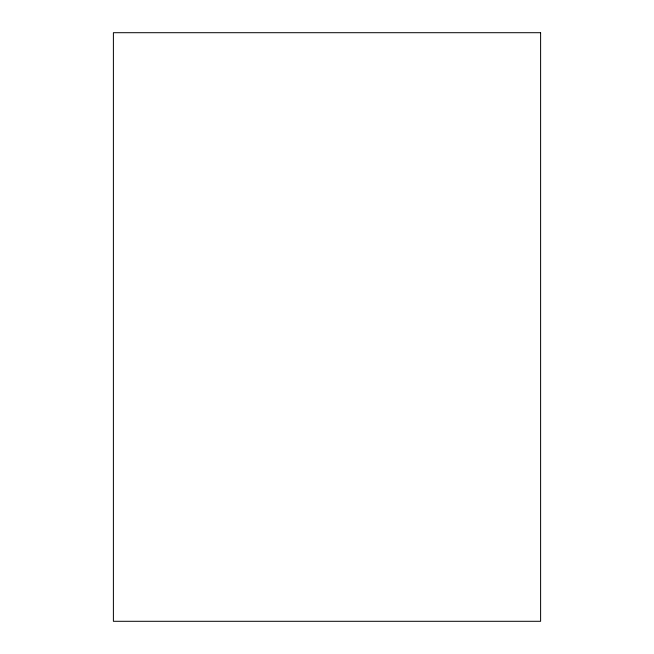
<?xml version="1.0" encoding="UTF-8"?>
<svg xmlns="http://www.w3.org/2000/svg" width="654" height="654" viewBox="0 0 654 654"><rect width="100%" height="100%" fill="white"/><g stroke="black" fill="none" stroke-linecap="round" stroke-linejoin="round"><path stroke-width="0.98" d="M540.605 32.7L113.395 32.7L113.395 621.3L540.605 621.3L540.605 32.7"/></g></svg>
